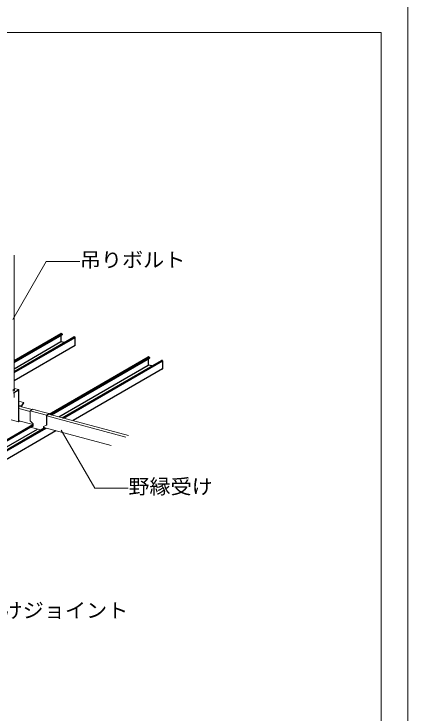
# Model space of a CAD drawing. Units: millimetres on the paper, with parts at other scales. Extents: x -195 to 195, y -1209 to 138.
# Drawn here: x 136.2 to 195, y -80.2 to 24.3 of the extents above; entities that cross this region are included whole.
import ezdxf
from ezdxf.enums import TextEntityAlignment as Align

# ---------------------------------------------------------------- set-up
doc = ezdxf.new("R2010")
doc.units = ezdxf.units.MM
for name, color, linetype, lineweight in [('5-1_吊り材', 7, 'Continuous', 18), ('5-2_野縁受け', 3, 'Continuous', 18), ('5-3_野縁', 2, 'Continuous', 25), ('5-6_文字', 7, 'Continuous', 18), ('5-A_クリップ', 7, 'Continuous', 18), ('F-3_野縁', 3, 'Continuous', 18)]:
    doc.layers.add(name, color=color, linetype=linetype, lineweight=lineweight)
doc.styles.add('ＭＳ ゴシック', font='')
doc.styles.get('ＭＳ ゴシック').set_extended_font_data('MS Gothic')

msp = doc.modelspace()

# ---------------------------------------------------------------- linework, layer by layer
at = {"layer": '5-1_吊り材'}
for p, q in [((136.246, -31.634), (136.246, -11.713)), ((136.118, -32.012), (136.307, -31.908)), ((136.155, -32.243), (136.952, -31.783)), ((136.155, -32.323), (136.897, -31.895)), ((136.952, -31.783), (136.246, -31.594)), ((136.246, -32.935), (136.246, -32.271)), ((136.307, -31.908), (136.307, -31.659)), ((136.897, -31.895), (136.897, -36.592)), ((136.952, -31.783), (136.952, -36.48)), ((137.307, -34.195), (136.952, -34.1)), ((137.36, -34.209), (137.36, -34.337)), ((137.415, -34.209), (137.69, -33.735)), ((137.415, -34.352), (137.415, -34.209)), ((137.648, -33.711), (137.69, -33.735)), ((135.81, -36.301), (136.897, -36.592)), ((137.129, -36.458), (136.897, -36.592)), ((137.034, -36.433), (136.952, -36.48))]:
    msp.add_line(p, q, dxfattribs=at)
for points in [[(136.118, -32.012), (136.118, -31.764), (136.307, -31.659), (136.246, -31.615)], [(137.36, -34.209), (137.648, -33.711), (136.952, -33.524)]]:
    msp.add_lwpolyline(points, dxfattribs=at)
at = {"layer": '5-2_野縁受け'}
for p, q in [((138.941, -34.76), (136.952, -34.228)), ((136.952, -34.579), (138.666, -35.038)), ((153.316, -38.612), (141.44, -35.43)), ((139.101, -36.986), (136.952, -36.411)), ((141.121, -35.696), (152.901, -38.852)), ((150.734, -40.103), (140.686, -37.411))]:
    msp.add_line(p, q, dxfattribs=at)
at = {"layer": '5-3_野縁'}
for p, q in [((136.246, -27.433), (143.232, -23.4)), ((136.246, -27.592), (143.384, -23.471)), ((136.246, -27.742), (143.431, -23.594)), ((136.246, -29.087), (145.188, -23.924)), ((136.246, -29.246), (145.357, -23.986)), ((143.236, -23.707), (143.236, -24.591)), ((143.258, -23.397), (143.388, -23.432)), ((143.431, -23.494), (143.431, -23.594)), ((145.344, -23.956), (145.214, -23.921)), ((145.387, -25.168), (145.387, -24.018)), ((136.246, -28.652), (143.23, -24.62)), ((143.75, -24.754), (143.258, -24.622)), ((145.37, -25.203), (136.246, -30.471)), ((141.503, -35.421), (156.272, -26.894)), ((141.66, -35.489), (156.441, -26.956)), ((141.838, -35.537), (156.471, -27.088)), ((156.298, -26.891), (156.428, -26.926)), ((156.471, -26.988), (156.471, -27.088)), ((142.914, -35.825), (156.268, -28.115)), ((143.428, -35.963), (158.228, -27.418)), ((143.616, -36.013), (158.386, -27.486)), ((156.276, -27.201), (156.276, -28.085)), ((156.79, -28.248), (156.298, -28.116)), ((158.384, -27.45), (158.254, -27.415)), ((158.427, -28.662), (158.427, -27.512)), ((158.41, -28.698), (145.066, -36.402)), ((110.483, -53.489), (139.078, -36.98)), ((110.661, -53.537), (139.101, -37.117)), ((112.251, -53.963), (140.845, -37.454)), ((112.439, -54.013), (141.034, -37.504)), ((111.737, -53.825), (139.741, -37.657)), ((113.889, -54.402), (142.483, -37.893))]:
    msp.add_line(p, q, dxfattribs=at)
for centre, major_axis, start_param, end_param in [((143.258, -23.447), (-0.0243, 0.048), 5.6914085, 6.3251409), ((143.388, -23.482), (-0.0243, 0.048), 4.1206122, 5.6914085), ((145.214, -23.971), (-0.0243, 0.048), 5.6914085, 6.3251409), ((145.344, -24.006), (-0.0243, 0.048), 4.1206122, 5.6914085), ((143.258, -24.597), (0.0121, -0.024), 4.1206122, 5.6914085), ((145.344, -25.156), (-0.0243, 0.048), 3.1835482, 4.1206122), ((156.298, -26.941), (-0.0243, 0.048), 5.6914085, 6.3251409), ((156.428, -26.976), (-0.0243, 0.048), 4.1206122, 5.6914085), ((156.298, -28.091), (0.0121, -0.024), 4.1206122, 5.6914085), ((158.254, -27.465), (-0.0243, 0.048), 5.6914085, 6.3251409), ((158.384, -27.5), (-0.0243, 0.048), 4.1206122, 5.6914085), ((158.384, -28.65), (-0.0243, 0.048), 3.1835482, 4.1206122)]:
    msp.add_ellipse(centre, major_axis=major_axis, ratio=0.751651, start_param=start_param, end_param=end_param, dxfattribs=at)
at = {"layer": '5-6_文字'}
for points in [[(136.054, -21.331), (141.054, -12.67), (146.054, -12.67)], [(143.294, -37.837), (148.294, -46.497), (153.294, -46.497)]]:
    msp.add_lwpolyline(points, dxfattribs=at)
at = {"layer": '5-A_クリップ'}
for p, q in [((138.666, -34.944), (139.069, -34.711)), ((138.666, -34.944), (138.666, -36.444)), ((138.666, -34.944), (141.1, -35.596)), ((139.526, -34.833), (139.069, -34.711)), ((139.505, -34.845), (141.026, -35.253)), ((141.026, -35.253), (141.047, -35.241)), ((141.121, -35.614), (141.483, -35.405)), ((141.483, -35.405), (141.483, -35.442)), ((141.503, -35.363), (141.503, -35.447)), ((138.666, -36.444), (139.101, -36.86)), ((141.1, -35.596), (141.1, -37.096)), ((141.121, -35.614), (141.121, -37.084)), ((138.844, -37.417), (138.844, -37.265)), ((140.255, -37.795), (138.844, -37.417)), ((139.003, -37.173), (139.053, -37.247)), ((139.024, -37.161), (139.073, -37.235)), ((139.101, -37.26), (139.101, -36.86)), ((140.666, -37.28), (141.1, -37.096)), ((140.666, -37.558), (140.666, -37.28)), ((140.686, -37.271), (140.686, -37.546)), ((141.1, -37.096), (141.121, -37.084))]:
    msp.add_line(p, q, dxfattribs=at)
for points in [[(139.505, -34.845), (139.526, -34.833), (139.526, -34.851)], [(141.1, -35.596), (141.503, -35.363), (141.047, -35.241)], [(139.101, -37.26), (139.053, -37.247), (139.073, -37.235), (139.101, -37.243)]]:
    msp.add_lwpolyline(points, dxfattribs=at)
at = {"layer": 'F-3_野縁'}
for p, q in [((195, 137.5), (195, -137.5)), ((-191, 21.5), (191, 21.5)), ((191, 21.5), (191, -115.5))]:
    msp.add_line(p, q, dxfattribs=at)

# ---------------------------------------------------------------- texts
at = {"layer": '5-6_文字', "style": 'ＭＳ ゴシック', "width": 1.05}
for s, p in [('吊りボルト', (146.054, -14.17)), ('野縁受け', (153.294, -47.997)), ('野縁受けジョイント', (124.946, -66.476))]:
    msp.add_text(s, height=2.199, dxfattribs=at).set_placement(p, align=Align.BOTTOM_LEFT)

doc.saveas('drawing.dxf')
